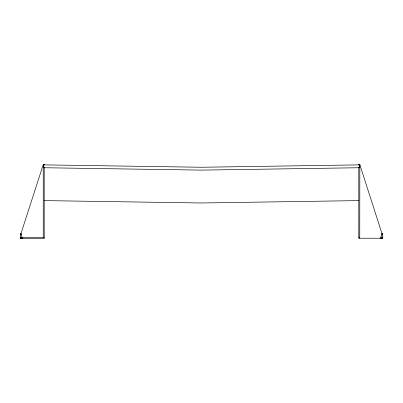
<?xml version="1.0" encoding="UTF-8"?>
<svg xmlns="http://www.w3.org/2000/svg" width="403" height="403" viewBox="0 0 403 403"><rect width="100%" height="100%" fill="white"/><g stroke="black" fill="none" stroke-linecap="round" stroke-linejoin="round"><path stroke-width="0.6" d="M358.796 237.75L359.179 237.286L359.713 237.569M382.492 237.438C383.565 236.188 381.54 234.445 382.492 233.72M359.748 238.228L359.824 164.293L358.796 164.636L358.68 164.283M21.188 234.284L21.288 234.108M381.757 233.972L382.497 233.972M382.497 234.254L381.686 234.198L382.497 234.103M382.135 234.047L380.125 238.5M381.696 237.569L382.402 237.357L382.613 238.228L358.796 238.228L358.796 167.134M20.629 234.632L43.247 164.61L43.252 237.352M44.204 237.977L43.731 237.498L20.865 237.498L20.442 237.75L20.387 238.455L44.204 238.455L44.204 167.361M44.32 164.505L44.204 164.862M20.744 237.77L20.744 238.183M381.968 237.584L382.306 237.584L382.256 237.956M22.87 238.707L20.508 233.941M43.464 237.579L43.731 237.498M21.258 234.481L20.503 234.481M20.598 234.647L20.508 237.664M358.645 200.608L201.5 202.981L44.355 200.608M358.685 164.882L358.796 164.399M381.777 233.463L382.492 233.463M20.508 233.69L21.223 233.69M20.503 234.193L21.188 234.153M20.503 234.329L21.213 234.319M20.865 237.498L21.127 237.579M359.269 164.399L359.748 164.636M43.186 164.535L44.204 164.62L44.204 165.104M359.748 164.399L381.943 233.483M381.661 237.75L381.661 238.228M381.445 237.569A0.715 0.715 0 0 1 382.548 237.166A0.715 0.715 0 0 1 382.548 238.339A0.715 0.715 0 0 1 381.445 237.936M21.485 238.334A0.715 0.715 0 0 1 20.407 238.526A0.715 0.715 0 0 1 20.407 237.427A0.715 0.715 0 0 1 21.485 237.619M359.269 164.872L201.5 167.255L43.731 164.872L43.731 167.734L201.5 170.111L359.269 167.734L359.269 164.872"/></g></svg>
